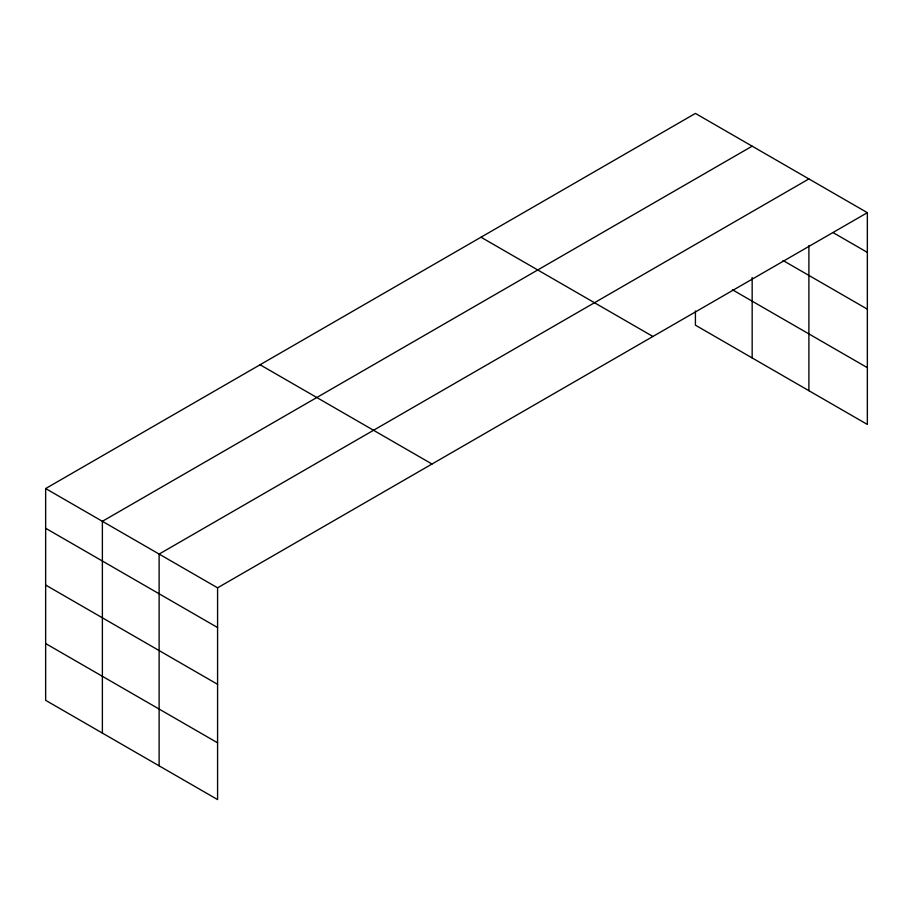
<?xml version="1.0" encoding="UTF-8"?>
<svg xmlns="http://www.w3.org/2000/svg" width="913" height="913" viewBox="0 0 913 913"><rect width="100%" height="100%" fill="white"/><g stroke="black" fill="none" stroke-linecap="round" stroke-linejoin="round"><path stroke-width="1.37" d="M808.895 245.608L808.895 390.696M695.421 310.991L695.421 325.176L867.35 424.442L867.35 212.672L695.421 113.417L45.65 488.558L45.65 700.328L217.579 799.583L217.579 587.824L45.65 488.558M752.164 146.171L102.382 521.312L102.382 733.082M808.895 178.925L159.124 554.077L159.124 765.836M217.579 587.824L867.35 212.672M833.249 232.701L867.35 252.387M782.989 260.467L867.35 309.165M732.42 289.763L867.35 367.665M481.003 237.209L652.921 336.475M260.079 364.766L431.997 464.021M45.65 528.273L217.579 627.539M45.65 585.05L217.579 684.316M45.65 643.551L217.579 742.805M752.164 277.484L752.164 357.93"/></g></svg>
